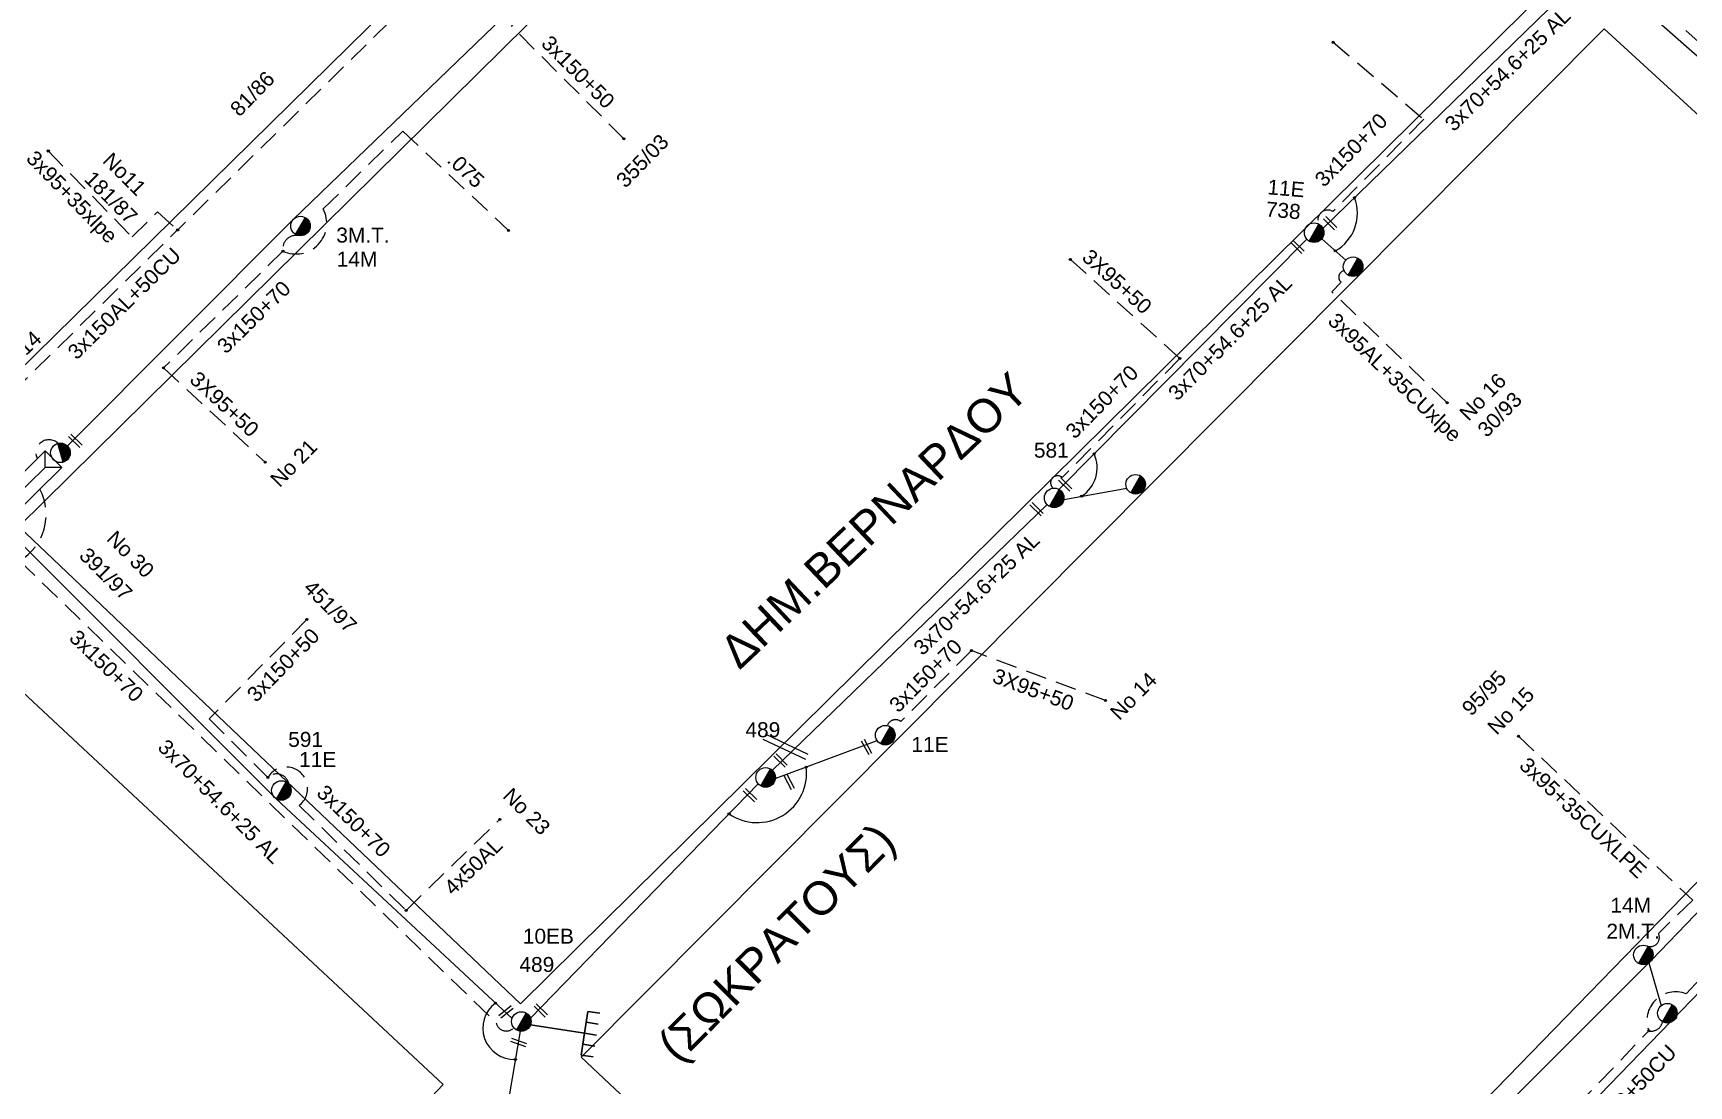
# Model space of a CAD drawing. Header units: millimetres. Extents: x 1138 to 9186, y 1584 to 2927.
# Drawn here: x 7182.4 to 7381.8, y 2413.7 to 2540.5 of the extents above; entities that cross this region are included whole.
import ezdxf
from ezdxf.enums import TextEntityAlignment as Align

# ---------------------------------------------------------------- set-up
doc = ezdxf.new("R2010")
doc.units = ezdxf.units.MM
doc.linetypes.add('DASHED', pattern=[19.05, 12.7, -6.35])
for name, color, linetype, lineweight in [('.075', 7, 'Continuous', 30), ('3x150+50', 7, 'Continuous', 30), ('3x150+50CU', 7, 'Continuous', 30), ('3x150+70', 7, 'Continuous', 30), ('3x150AL+50CU', 7, 'Continuous', 30), ('3x70+54.6+25 AL', 7, 'SYN_LINE', 30), ('3x95+35', 7, 'Continuous', 30), ('3x95+35CUXLPE', 7, 'Continuous', 30), ('3X95+50', 7, 'Continuous', 30), ('3x95AL+35CU', 7, 'Continuous', 30), ('4x50AL', 7, 'Continuous', 30), ('Υπόβαθρο ΔΕΗ', 7, 'Continuous', 30)]:
    doc.layers.add(name, color=color, linetype=linetype, lineweight=lineweight)
for name, color, linetype in [('TEXT ΚΑΛΩΔΙΩΝ', 7, 'Continuous'), ('Άγνωστα', 7, 'Continuous'), ('Μηχανική τομή', 7, 'Continuous'), ('Στύλος ΦΜ', 7, 'Continuous'), ('Στύλος ΦΜ @ 1', 7, 'Continuous'), ('Συνδέσεις', 7, 'Continuous'), ('Τομή', 7, 'Continuous'), ('Υποσταθμός εναέριος 2 στύλων', 7, 'Continuous'), ('Υποσταθμός πόλεως', 7, 'Continuous')]:
    doc.layers.add(name, color=color, linetype=linetype)
doc.styles.add('arial', font='arial.ttf')
doc.styles.get("Standard").update_dxf_attribs({"font": 'arial.ttf'})
doc.linetypes.add('SYN_LINE', pattern='A,0.5,-0.0001,["/\\/\\/\\/",Standard,S=0.1,R=0,X=0,Y=-0.05],-0.25', length=0.7501)

# ---------------------------------------------------------------- blocks, each defined once
blk = doc.blocks.new('ΥΠΑΡΧΩΝ ΤΣΙΜΕΝΤΕΝΙΟΣ ΣΤΥΛΟΣ')
at = {"layer": 'Στύλος ΦΜ'}
blk.add_hatch(color=7, dxfattribs=at).paths.add_polyline_path([(-1.29, -2.28, 0.574793), (2.62, 0, 0.268822), (1.3, 2.27)])
at = {"layer": 'Στύλος ΦΜ', "color": 7}
blk.add_line((-1.29, -2.28), (1.3, 2.27), dxfattribs=at)
blk.add_circle((0, 0), 2.62, dxfattribs=at)
at = {"layer": 'Στύλος ΦΜ', "flags": 4}
for tag, p in [('ΑΡΙΘΜΟΣ', (-4.68, 8.05)), ('ΤΥΠΟΣ', (-4.91, 3.03))]:
    blk.add_attdef(tag, p, '', height=4, dxfattribs=at)
blk = doc.blocks.new('ΥΠΟΣΤΑΘΜΟΣ ΕΝΑΕΡΙΟΣ ΕΠΙ 2 ΣΤΥΛΩΝ')
at = {"layer": 'Υποσταθμός εναέριος 2 στύλων', "linetype": 'Continuous'}
for points in [[(-11.97, -2.11, 0.574793), (-8.45, -0.07, 0.268822), (-9.64, 1.98)], [(9.68, -2.15, 0.574793), (13.19, -0.1, 0.268822), (12.01, 1.95)]]:
    blk.add_hatch(color=256, dxfattribs=at).paths.add_polyline_path(points)
for p, q in [((-11.97, -2.11), (-9.64, 1.98)), ((9.68, -2.15), (12.01, 1.95))]:
    blk.add_line(p, q, dxfattribs=at)
for centre in [(-10.81, -0.07), (10.84, -0.1)]:
    blk.add_circle(centre, 2.36, dxfattribs=at)
at = {"layer": 'Υποσταθμός πόλεως', "linetype": 'Continuous', "ltscale": 40}
blk.add_lwpolyline([(-8.57, 2.82), (8.57, 2.82), (8.57, -2.82), (-8.57, -2.82)], close=True, dxfattribs=at)
for points in [[(-5.75, 0), (-8.57, 2.82)], [(-8.57, -2.82), (-5.75, 0)], [(-5.75, 0), (5.75, 0)], [(5.75, 0), (8.57, 2.82)], [(8.57, -2.82), (5.75, 0)]]:
    blk.add_lwpolyline(points, dxfattribs=at)
at = {"layer": 'Υποσταθμός εναέριος 2 στύλων', "ltscale": 40, "flags": 1}
for tag, p in [('ΜΕΤΑΣΧΗΜΑΤΙΣΜΟΣ', (14.09, 2.51)), ('ΙΣΧΥΣ', (14.07, -0.28)), ('ΑΡΙΘΜΟΣ', (14.19, -3))]:
    blk.add_attdef(tag, p, '', height=1.8, dxfattribs=at)
blk = doc.blocks.new('ΜΗΧΑΝΙΚΗ ΤΟΜΗ')
at = {"layer": 'Μηχανική τομή', "ltscale": 40}
for p, q in [((-1.89, 0.78), (5.69, 0.78)), ((-1.89, -0.77), (5.69, -0.77))]:
    blk.add_line(p, q, dxfattribs=at)
blk = doc.blocks.new('_ΣΥΝΔΕΣΗ')
at = {"layer": 'Συνδέσεις', "linetype": 'SYN_LINE', "ltscale": 40}
blk.add_hatch(color=256, dxfattribs=at).paths.add_polyline_path([(0.5, -0.01, 1), (-0.5, -0.01, 1)])
at = {"layer": 'Συνδέσεις'}
blk.add_circle((0, -0.01), 0.5, dxfattribs=at)
blk = doc.blocks.new('A$C6B443C3E')
at = {"layer": 'Υπόβαθρο ΔΕΗ', "lineweight": 30, "ltscale": 0.1}
for p, q in [((-0.89, 8.1), (-0.5, 6.7)), ((0.38, 8.46), (0.78, 7.06)), ((-4.73, 7.03), (-4.33, 5.62)), ((-3.45, 7.39), (-3.06, 5.98)), ((-2.17, 7.75), (-1.78, 6.34))]:
    blk.add_line(p, q, dxfattribs=at)
for points in [[(-1.78, 6.34), (-4.33, 5.62)], [(0.78, 7.06), (-1.78, 6.34)], [(0, 0), (-1.78, 6.34)]]:
    blk.add_lwpolyline(points, dxfattribs=at)
blk = doc.blocks.new('ΤΟΜΗ')
at = {"layer": 'Τομή', "ltscale": 40}
for p, q in [((-5.68, 0), (17.06, 0)), ((-5.68, -2.77), (17.06, -2.77))]:
    blk.add_line(p, q, dxfattribs=at)

msp = doc.modelspace()

# ---------------------------------------------------------------- linework, layer by layer
at = {"layer": '.075', "color": 27, "linetype": 'DASHED', "lineweight": -3, "ltscale": 0.2}
msp.add_lwpolyline([(7212.49, 2514.22, 0.715407), (7217.34, 2519.32), (7226.92, 2528.68), (7239.65, 2516.72)], format="xyb", dxfattribs=at)
at = {"layer": '3x150+50', "color": 27, "linetype": 'DASHED', "lineweight": -3, "ltscale": 0.2}
msp.add_lwpolyline([(7253.52, 2527.77), (7239.99, 2541.31), (7242.14, 2543.31, -1.036334), (7242.85, 2544.76, 45.841921)], format="xyb", dxfattribs=at)
at = {"layer": '3x150+50', "color": 6, "linetype": 'DASHED', "lineweight": -3, "ltscale": 0.2}
msp.add_lwpolyline([(7215.37, 2469.86), (7203.62, 2457.9), (7210.67, 2450.83, -0.602378), (7213.2, 2450.02, 249.397466)], format="xyb", dxfattribs=at)
at = {"layer": '3x150+50CU', "color": 5, "linetype": 'DASHED', "lineweight": -3, "ltscale": 0.2}
msp.add_lwpolyline([(7381.59, 2396.65), (7365.63, 2408.54), (7376.94, 2420.31, 0.433212), (7378.58, 2421.41)], format="xyb", dxfattribs=at)
at = {"layer": '3x150+70', "color": 30, "linetype": 'DASHED', "lineweight": -3, "ltscale": 0.2}
for points in [[(7338.94, 2539.38), (7349.85, 2530.11), (7338.9, 2518.99, 0.761266), (7337.22, 2517.47, -544.329278)], [(7320.48, 2501.31), (7306.3, 2486.96, 1.026493), (7305.23, 2485.67, 65.355136)]]:
    msp.add_lwpolyline(points, format="xyb", dxfattribs=at)
at = {"layer": '3x150+70', "color": 27, "linetype": 'DASHED', "lineweight": -3, "ltscale": 0.2}
for points in [[(7214.41, 2516.09, 0.534514), (7212.49, 2514.22), (7198.11, 2500.16)], [(7182.91, 2489.22, -0.842912), (7185.4, 2491.07, 2.728898)]]:
    msp.add_lwpolyline(points, format="xyb", dxfattribs=at)
at = {"layer": '3x150+70', "color": 133, "linetype": 'DASHED', "lineweight": -3, "ltscale": 0.2}
for points in [[(7183.23, 2485.57, -0.400116), (7180.78, 2476.92), (7238.16, 2421.28, 0.615528), (7240.28, 2420.69, 3.498232)], [(7295.38, 2466.11), (7286.89, 2457.56, 0.52617), (7285.25, 2457.07, -1.424021)]]:
    msp.add_lwpolyline(points, format="xyb", dxfattribs=at)
at = {"layer": '3x150+70', "color": 6, "linetype": 'DASHED', "lineweight": -3, "ltscale": 0.2}
msp.add_lwpolyline([(7210.67, 2450.83, -1.213853), (7214.43, 2447.45), (7227.32, 2434.82)], format="xyb", dxfattribs=at)
at = {"layer": '3x150AL+50CU', "color": 151, "linetype": 'DASHED', "lineweight": -3, "ltscale": 0.2}
msp.add_lwpolyline([(7181.33, 2487.65, -0.720104), (7180.03, 2489.23), (7181.36, 2490.61), (7177.22, 2494.57), (7233.22, 2549.62, 0.366829), (7245.79, 2558.76), (7248.91, 2562.26)], format="xyb", dxfattribs=at)
at = {"layer": '3x150AL+50CU', "color": 27, "linetype": 'DASHED', "lineweight": -3, "ltscale": 0.2}
msp.add_lwpolyline([(7366.35, 2553.99, 0.875289), (7372.81, 2548.37), (7440.89, 2488.18), (7488.41, 2537.33), (7489.71, 2536.37)], format="xyb", dxfattribs=at)
at = {"layer": '3x70+54.6+25 AL', "color": 85, "linetype": 'SYN_LINE', "lineweight": -3, "ltscale": 15}
msp.add_lwpolyline([(7371.21, 2550.6), (7370.88, 2548.21), (7401.28, 2521.43), (7403.51, 2522.15), (7403.56, 2519.43), (7435.21, 2491.32), (7438.02, 2491.79), (7460.34, 2470.48), (7490.25, 2442.87), (7513.66, 2421.58)], dxfattribs=at)
at = {"layer": '3x70+54.6+25 AL', "color": 27, "linetype": 'SYN_LINE', "lineweight": -3, "ltscale": 15}
msp.add_lwpolyline([(7242.27, 2545.57), (7213.73, 2518.04), (7186.53, 2490.77)], dxfattribs=at)
at = {"layer": '3x70+54.6+25 AL', "color": 30, "linetype": 'SYN_LINE', "lineweight": -3, "ltscale": 15}
for points in [[(7366.34, 2544.86), (7337.7, 2516.96)], [(7335.75, 2515.68), (7305.92, 2485.52)], [(7304.48, 2483.69), (7271.41, 2451.69)]]:
    msp.add_lwpolyline(points, dxfattribs=at)
at = {"layer": '3x70+54.6+25 AL', "color": 30, "linetype": 'SYN_LINE', "lineweight": -3, "ltscale": 5}
msp.add_lwpolyline([(7337.55, 2515.69), (7340.47, 2513.15)], dxfattribs=at)
at = {"layer": '3x70+54.6+25 AL', "color": 5, "linetype": 'SYN_LINE', "lineweight": -3, "ltscale": 15}
msp.add_lwpolyline([(7346, 2397.55), (7377.25, 2428.8), (7411.7, 2464.58), (7433.14, 2486.6)], dxfattribs=at)
at = {"layer": '3x70+54.6+25 AL', "color": 30, "linetype": 'SYN_LINE', "lineweight": -3, "ltscale": 10}
msp.add_lwpolyline([(7306.5, 2484.32), (7314.07, 2485.67)], dxfattribs=at)
at = {"layer": '3x70+54.6+25 AL', "color": 6, "linetype": 'SYN_LINE', "lineweight": -3, "ltscale": 15}
msp.add_lwpolyline([(7178.64, 2481.35), (7211.72, 2448.23), (7240.07, 2421.79)], dxfattribs=at)
at = {"layer": '3x70+54.6+25 AL', "color": 133, "linetype": 'SYN_LINE', "lineweight": -3, "ltscale": 15}
for points in [[(7271.77, 2450.7), (7284.03, 2455.26)], [(7242.29, 2421.85), (7269.7, 2450.07)]]:
    msp.add_lwpolyline(points, dxfattribs=at)
at = {"layer": '3x70+54.6+25 AL', "color": 5, "linetype": 'SYN_LINE', "lineweight": -3, "ltscale": 7}
msp.add_lwpolyline([(7376.93, 2428.48), (7378.44, 2423.36)], dxfattribs=at)
at = {"layer": '3x70+54.6+25 AL', "color": 6, "linetype": 'SYN_LINE', "lineweight": -3, "ltscale": 10}
msp.add_lwpolyline([(7241.04, 2420.27), (7239.45, 2410.84)], dxfattribs=at)
at = {"layer": '3x95+35', "color": 151, "linetype": 'DASHED', "lineweight": -3, "ltscale": 0.2}
msp.add_lwpolyline([(7184.23, 2526.29), (7194.32, 2515.93), (7197.39, 2518.94), (7199.81, 2516.77)], dxfattribs=at)
at = {"layer": '3x95+35', "color": 5, "linetype": 'DASHED', "lineweight": -3, "ltscale": 0.2}
msp.add_lwpolyline([(7376.94, 2420.31, -0.655028), (7381.42, 2424.76), (7387.91, 2431.65), (7398.59, 2421.38)], format="xyb", dxfattribs=at)
at = {"layer": '3x95+35CUXLPE', "color": 5, "linetype": 'DASHED', "lineweight": -3, "ltscale": 0.2}
msp.add_lwpolyline([(7361.24, 2455.79), (7382.22, 2436.04), (7378.09, 2432.05, -0.633033), (7376.86, 2430.48, 116.177577)], format="xyb", dxfattribs=at)
at = {"layer": '3X95+50', "color": 30, "linetype": 'DASHED', "lineweight": -3, "ltscale": 0.2}
msp.add_lwpolyline([(7307.29, 2513.23), (7320.48, 2501.31)], dxfattribs=at)
at = {"layer": '3X95+50', "color": 27, "linetype": 'DASHED', "lineweight": -3, "ltscale": 0.2}
msp.add_lwpolyline([(7198.11, 2500.16), (7210.34, 2488.8)], dxfattribs=at)
at = {"layer": '3X95+50', "color": 133, "linetype": 'DASHED', "lineweight": -3, "ltscale": 0.2}
msp.add_lwpolyline([(7311.53, 2460.11), (7295.38, 2466.11)], dxfattribs=at)
at = {"layer": '3x95AL+35CU', "color": 30, "linetype": 'DASHED', "lineweight": -3, "ltscale": 0.2}
msp.add_lwpolyline([(7352.65, 2495.97), (7338.79, 2509.31), (7339.89, 2510.47, -0.643136), (7340.25, 2511.87, 17.485274)], format="xyb", dxfattribs=at)
at = {"layer": '4x50AL', "color": 6, "linetype": 'DASHED', "lineweight": -3, "ltscale": 0.2}
msp.add_lwpolyline([(7227.32, 2434.82), (7238.6, 2445.78)], dxfattribs=at)
at = {"layer": 'Υπόβαθρο ΔΕΗ', "lineweight": -3}
for points in [[(7233.64, 2664.78), (7293.63, 2610.9), (7170.83, 2490.13), (7110.61, 2545.19)], [(7371.57, 2540.99), (7430.33, 2487.14), (7307.85, 2361.17), (7248.38, 2417.12)], [(7376.46, 2296.99), (7314.82, 2354.51), (7437.01, 2480.79), (7502.4, 2421.19)], [(7170.3, 2471.23), (7231.76, 2413.84), (7094.26, 2268.27), (7036.7, 2328.55)]]:
    msp.add_lwpolyline(points, close=True, dxfattribs=at)
for points in [[(7303.22, 2602.07), (7365.46, 2546.53), (7241.1, 2423.58), (7180.67, 2481.07)], [(7180.67, 2481.07), (7303.22, 2602.07)]]:
    msp.add_lwpolyline(points, dxfattribs=at)
for centre, radius, start, end in [((7336.68, 2518.78), 5.17, 299.0757, 21.2198), ((7306.48, 2488.12), 4.04, 302.3975, 24.6637), ((7269.58, 2451.34), 5.95, 235.2283, 7.1628), ((7240.31, 2420.63), 3.76, 126.5464, 272.2995)]:
    msp.add_arc(centre, radius, start, end, dxfattribs=at)

# ---------------------------------------------------------------- block references
at = {"layer": '4x50AL', "color": 1, "lineweight": -3, "ltscale": 0.1, "rotation": 245.4940047592004}
msp.add_blockref('A$C6B443C3E', (7242.3, 2421.03), dxfattribs=at)
at = {"layer": 'Μηχανική τομή', "lineweight": -3}
for p, xscale, yscale, zscale, rotation in [((7338.91, 2517.25), 0.25, 0.25, 0.4999999999999995, 135.2310416929193), ((7334.97, 2514.4), 0.25, 0.25, 0.4999999999999995, 135.2310416929193), ((7187.83, 2491.03), 0.25, 0.25, 0.4999999999999997, 135.6553103361424), ((7307.01, 2485.78), 0.25, 0.25, 0.4999999999999995, 135.2310416929193), ((7303.56, 2482.8), 0.25, 0.25, 0.4999999999999995, 135.2310416929193), ((7283, 2454.05), 0.25, 0.25, 0.4999999999999996, 117.8417872008163), ((7272.74, 2452.52), 0.25, 0.25, 0.4999999999999995, 135.2310416929193), ((7273.67, 2449.84), 0.25, 0.25, 0.4999999999999996, 117.8417872008163), ((7269.07, 2448.37), 0.25, 0.25, 0.4999999999999997, 135.6553103361424), ((7239.72, 2422.86), 0.2499999999999999, 0.2499999999999999, 0.4999999999999997, 218.8995326893961), ((7243.87, 2422.42), 0.25, 0.25, 0.4999999999999997, 135.6553103361424), ((7241.34, 2418.73), 0.25, 0.25, 0.4999999999999997, 160.6096496485597)]:
    msp.add_blockref('ΜΗΧΑΝΙΚΗ ΤΟΜΗ', p, dxfattribs=dict(at, xscale=xscale, yscale=yscale, zscale=zscale, rotation=rotation))
at = {"layer": 'Στύλος ΦΜ @ 1', "lineweight": -3, "ltscale": 40}
ref = msp.add_blockref('ΥΠΑΡΧΩΝ ΤΣΙΜΕΝΤΕΝΙΟΣ ΣΤΥΛΟΣ', (7336.64, 2516.45), dxfattribs=dict(at, xscale=0.4499999999998183, yscale=0.4499999999998183, zscale=0.4499999999998183))
ref.add_attrib('ΤΥΠΟΣ', '738', (7330.76, 2518.41), dxfattribs={"layer": 'Στύλος ΦΜ', "height": 1.8, "rotation": 355.1758, "flags": 4})
ref.add_attrib('ΑΡΙΘΜΟΣ', '11E', (7330.96, 2521.08), dxfattribs={"layer": 'Στύλος ΦΜ', "height": 1.8, "rotation": 355.1758, "flags": 4})
ref = msp.add_blockref('ΥΠΑΡΧΩΝ ΤΣΙΜΕΝΤΕΝΙΟΣ ΣΤΥΛΟΣ', (7214.6, 2517.25), dxfattribs=dict(at, xscale=0.4499999999998182, yscale=0.4499999999998182, zscale=0.4499999999998182))
ref.add_attrib('ΤΥΠΟΣ', '14M', (7218.96, 2512.36), dxfattribs={"layer": 'Στύλος ΦΜ', "height": 1.8, "flags": 4})
ref.add_attrib('ΑΡΙΘΜΟΣ', '3M.T.', (7218.91, 2515.26), dxfattribs={"layer": 'Στύλος ΦΜ', "height": 1.8, "flags": 4})
for p, xscale, yscale, zscale in [((7341.33, 2512.35), 0.4499999999998183, 0.4499999999998183, 0.4499999999998183), ((7315.15, 2486.14), 0.4499999999998183, 0.4499999999998183, 0.4499999999998183), ((7379.17, 2422.43), 0.4499999999998181, 0.4499999999998181, 0.4499999999998181)]:
    msp.add_blockref('ΥΠΑΡΧΩΝ ΤΣΙΜΕΝΤΕΝΙΟΣ ΣΤΥΛΟΣ', p, dxfattribs=dict(at, xscale=xscale, yscale=yscale, zscale=zscale))
ref = msp.add_blockref('ΥΠΑΡΧΩΝ ΤΣΙΜΕΝΤΕΝΙΟΣ ΣΤΥΛΟΣ', (7305.34, 2484.5), dxfattribs=dict(at, xscale=0.4499999999998183, yscale=0.4499999999998183, zscale=0.4499999999998183))
ref.add_attrib('ΤΥΠΟΣ', '581', (7302.9, 2489.35), dxfattribs={"layer": 'Στύλος ΦΜ', "height": 1.8, "rotation": 360, "flags": 4})
ref = msp.add_blockref('ΥΠΑΡΧΩΝ ΤΣΙΜΕΝΤΕΝΙΟΣ ΣΤΥΛΟΣ', (7212.3, 2449.26), dxfattribs=dict(at, xscale=0.4499999999998182, yscale=0.4499999999998182, zscale=0.4499999999998182))
ref.add_attrib('ΤΥΠΟΣ', '591', (7213.12, 2454.51), dxfattribs={"layer": 'Στύλος ΦΜ', "height": 1.8, "rotation": 360, "flags": 4})
ref.add_attrib('ΑΡΙΘΜΟΣ', '11E', (7214.44, 2452.09), dxfattribs={"layer": 'Στύλος ΦΜ', "height": 1.8, "rotation": 360, "flags": 4})
ref = msp.add_blockref('ΥΠΑΡΧΩΝ ΤΣΙΜΕΝΤΕΝΙΟΣ ΣΤΥΛΟΣ', (7270.6, 2450.83), dxfattribs=dict(at, xscale=0.4499999999998183, yscale=0.4499999999998183, zscale=0.4499999999998183))
ref.add_attrib('ΤΥΠΟΣ', '489', (7268.17, 2455.68), dxfattribs={"layer": 'Στύλος ΦΜ', "height": 1.8, "rotation": 360, "flags": 4})
ref = msp.add_blockref('ΥΠΑΡΧΩΝ ΤΣΙΜΕΝΤΕΝΙΟΣ ΣΤΥΛΟΣ', (7285, 2455.92), dxfattribs=dict(at, xscale=0.4499999999998183, yscale=0.4499999999998183, zscale=0.4499999999998183))
ref.add_attrib('ΤΥΠΟΣ', '11E', (7288.15, 2453.9), dxfattribs={"layer": 'Στύλος ΦΜ', "height": 1.8, "rotation": 360, "flags": 4})
ref = msp.add_blockref('ΥΠΑΡΧΩΝ ΤΣΙΜΕΝΤΕΝΙΟΣ ΣΤΥΛΟΣ', (7376.28, 2429.45), dxfattribs=dict(at, xscale=0.4499999999998183, yscale=0.4499999999998183, zscale=0.4499999999998183))
ref.add_attrib('ΤΥΠΟΣ', '2M.T.', (7371.83, 2431.41), dxfattribs={"layer": 'Στύλος ΦΜ', "height": 1.8, "rotation": 360, "flags": 4})
ref.add_attrib('ΑΡΙΘΜΟΣ', '14M', (7372.31, 2434.53), dxfattribs={"layer": 'Στύλος ΦΜ', "height": 1.8, "rotation": 360, "flags": 4})
ref = msp.add_blockref('ΥΠΑΡΧΩΝ ΤΣΙΜΕΝΤΕΝΙΟΣ ΣΤΥΛΟΣ', (7241.19, 2421.43), dxfattribs=dict(at, xscale=0.4499999999998183, yscale=0.4499999999998183, zscale=0.4499999999998183))
ref.add_attrib('ΤΥΠΟΣ', '489', (7240.96, 2427.4), dxfattribs={"layer": 'Στύλος ΦΜ', "height": 1.8, "rotation": 360, "flags": 4})
ref.add_attrib('ΑΡΙΘΜΟΣ', '10EB', (7241.37, 2430.81), dxfattribs={"layer": 'Στύλος ΦΜ', "height": 1.8, "rotation": 360, "flags": 4})
at = {"layer": 'Συνδέσεις', "lineweight": -3, "xscale": 0.25, "yscale": 0.25, "zscale": 0.25}
for p in [(7338.94, 2539.38), (7253.52, 2527.77), (7184.24, 2526.29), (7341.49, 2520.66), (7199.81, 2516.78), (7239.65, 2516.72), (7212.49, 2514.22), (7339.19, 2514.27), (7307.29, 2513.23), (7198.11, 2500.16), (7320.48, 2501.31), (7352.65, 2495.97), (7310.16, 2489.81), (7210.34, 2488.8), (7308.65, 2484.71), (7215.37, 2469.87), (7295.39, 2466.11), (7311.53, 2460.11), (7361.24, 2455.79), (7275.49, 2452.08), (7210.67, 2450.83), (7266.19, 2446.45), (7238.6, 2445.78), (7227.32, 2434.82), (7238.07, 2423.65), (7376.94, 2420.32), (7240.47, 2416.87)]:
    msp.add_blockref('_ΣΥΝΔΕΣΗ', p, dxfattribs=at)
at = {"layer": 'Τομή', "lineweight": -3, "xscale": 0.2499999999999998, "yscale": 0.2499999999999998, "zscale": 0.2499999999999998, "rotation": 154.6125627688257}
msp.add_blockref('ΤΟΜΗ', (7274.16, 2453.59), dxfattribs=at)
at = {"layer": 'Υποσταθμός εναέριος 2 στύλων', "lineweight": -3, "xscale": 0.5, "yscale": 0.5, "zscale": 0.5, "rotation": 44.6344276319294}
msp.add_blockref('ΥΠΟΣΤΑΘΜΟΣ ΕΝΑΕΡΙΟΣ ΕΠΙ 2 ΣΤΥΛΩΝ', (7181.81, 2486.16), dxfattribs=at)

# ---------------------------------------------------------------- texts
at = {"lineweight": -3, "ltscale": 40, "insert": (7264.7, 2466.59), "char_height": 4, "width": 150.9822, "attachment_point": 1, "rotation": 43.4728, "style": 'arial'}
msp.add_mtext('ΔHM.BEPNAPΔOY', dxfattribs=at)
at = {"layer": 'TEXT ΚΑΛΩΔΙΩΝ', "linetype": 'Continuous', "lineweight": -3, "ltscale": 0.2}
for s, rotation, p in [('3x70+54.6+25 AL', 44.2477, (7359.93, 2536.1)), ('3x150+50', 314.9762, (7248.03, 2535.81)), ('3x150+70', 45.419, (7341.08, 2526.42)), ('3x95+35xlpe', 314.2433, (7187.1, 2520.76)), ('.075', 316.7879, (7234.52, 2524.01)), ('3x150AL+50CU', 44.5088, (7193.38, 2507.93)), ('3X95+50', 317.9036, (7312.92, 2510.57)), ('3x150+70', 44.3638, (7208.97, 2506.28)), ('3x70+54.6+25 AL', 45.3194, (7326.51, 2503.78)), ('3x95AL+35CUxlpe', 316.0721, (7346.36, 2499.01)), ('3x150+70', 45.3258, (7311.08, 2496.08)), ('3X95+50', 317.1015, (7205.45, 2495.8)), ('3x70+54.6+25 AL', 44.0584, (7295.99, 2472.96)), ('3x150+70', 315.8846, (7191.24, 2464.27)), ('3x150+50', 45.5138, (7212.51, 2464.38)), ('3x150+70', 45.183, (7289.86, 2463.1)), ('3X95+50', 339.6036, (7302.83, 2461.42)), ('3x70+54.6+25 AL', 314.9685, (7204.94, 2447.94)), ('3x95+35CUXLPE', 316.7262, (7369.03, 2445.98)), ('3x150+70', 315.5912, (7221.01, 2445.58)), ('4x50AL', 44.1954, (7235.39, 2440.15)), ('3x150+50CU', 46.1566, (7374.67, 2412.88))]:
    msp.add_text(s, height=1.8, rotation=rotation, dxfattribs=at).set_placement(p, align=Align.MIDDLE_CENTER)
at = {"layer": 'Άγνωστα', "lineweight": -3, "ltscale": 40, "char_height": 1.8, "width": 12.7137, "attachment_point": 1, "style": 'arial'}
for s, insert, rotation in [('81/86', (7205.96, 2531.57), 45.7514), ('355/03', (7252.43, 2522.98), 45.7514), ('No11', (7191.94, 2526.27), 314.9709), ('181/87', (7189.71, 2524.05), 314.9709), ('287/14', (7176.73, 2499.54), 43), ('No 16', (7353.95, 2494.9), 45.7514), ('30/93', (7356.14, 2492.94), 45.7514), ('No 21', (7210.8, 2486.93), 45.7514), ('No 30', (7192.41, 2480.73), 314.9709), ('391/97', (7189.1, 2478.69), 314.9709), ('451/97', (7216.12, 2474.79), 314.9709), ('No 14', (7311.9, 2458.87), 45.7514), ('95/95', (7354.25, 2459.38), 45.7514), ('No 15', (7357.33, 2457.1), 45.7514), ('No 23', (7240.1, 2449.76), 314.9709)]:
    msp.add_mtext(s, dxfattribs=dict(at, insert=insert, rotation=rotation))
at = {"layer": 'Υπόβαθρο ΔΕΗ', "lineweight": -3}
msp.add_text('(ΣΩΚΡΑΤΟΥΣ)', height=4, rotation=45.1562, dxfattribs=at).set_placement((7271.88, 2430.98), align=Align.MIDDLE_CENTER)

doc.saveas('drawing.dxf')
